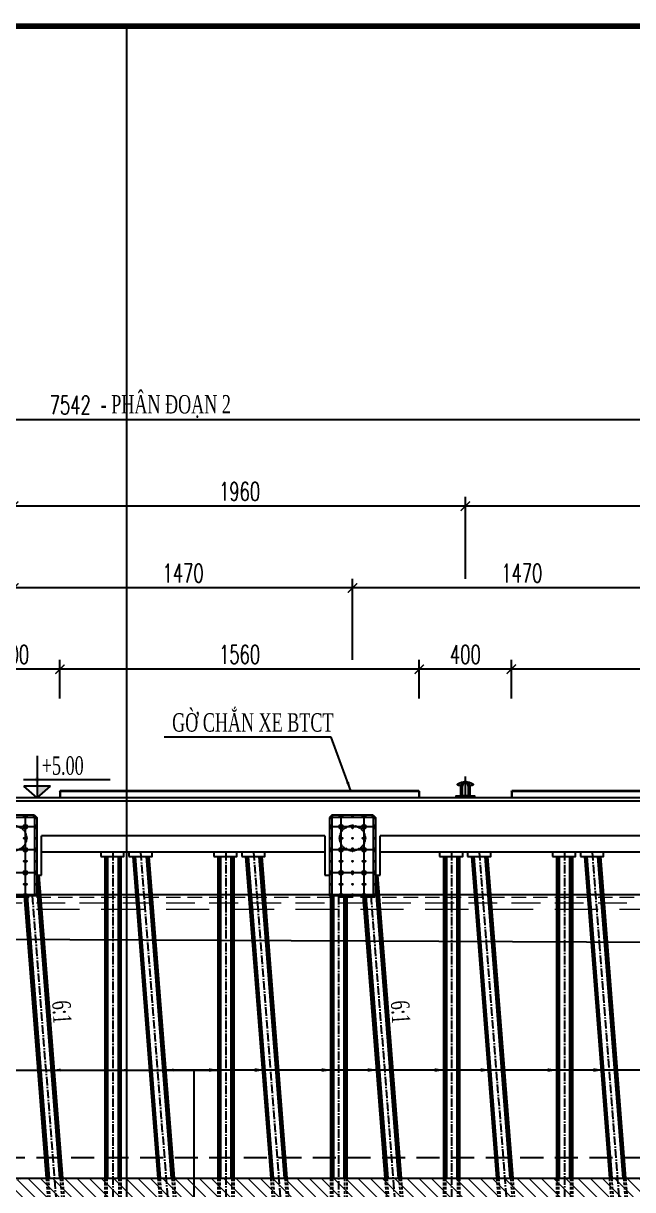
# Model space of a CAD drawing. Extents: x -57534 to 10615, y -13723 to 96319.
# Drawn here: x -21349 to -18704, y 39397 to 44457 of the extents above; entities that cross this region are included whole.
import ezdxf
from ezdxf.enums import TextEntityAlignment as Align

# ---------------------------------------------------------------- set-up
doc = ezdxf.new("R2010")
doc.units = 0
doc.header["$LTSCALE"] = 5
doc.header["$MEASUREMENT"] = 0
for name, pattern in [('CENTER', [2, 1.25, -0.25, 0.25, -0.25]), ('CENTER2', [1.125, 0.75, -0.125, 0.125, -0.125]), ('HIDDEN', [0.375, 0.25, -0.125])]:
    doc.linetypes.add(name, pattern=pattern)
doc.layers.get('0').update_dxf_attribs({"linetype": 'CONTINUOUS'})
doc.layers.get('DEFPOINTS').update_dxf_attribs({"linetype": 'CONTINUOUS'})
for name, color, linetype in [('1', 1, 'CONTINUOUS'), ('BELT', 6, 'CONTINUOUS'), ('BORDER', 2, 'CONTINUOUS'), ('CENTER', 9, 'CENTER2'), ('COBAN', 2, 'CONTINUOUS'), ('DIMENSION', 4, 'CONTINUOUS'), ('GCS', 5, 'CONTINUOUS'), ('HAOCN', 11, 'CONTINUOUS'), ('HATCH', 7, 'CONTINUOUS'), ('HIDDEN', 4, 'HIDDEN'), ('Kich thuoc', 4, 'CONTINUOUS'), ('Net tim', 6, 'CONTINUOUS'), ('PAD', 6, 'CONTINUOUS'), ('PART', 3, 'CONTINUOUS'), ('TEXT', 3, 'CONTINUOUS'), ('TIM', 8, 'CENTER')]:
    doc.layers.add(name, color=color, linetype=linetype)
doc.layers.add('harch', color=8, linetype='CONTINUOUS', lineweight=5)
doc.layers.add('KHUAT', color=235, linetype='HIDDEN', lineweight=18)
doc.styles.add('DIM', font='romans.shx', dxfattribs={"width": 0.65})
doc.styles.add('THUONG', font='vntimeh.shx', dxfattribs={"width": 0.65})
doc.linetypes.add('DAT_LINE', pattern='A,0.2,[2,G.shx,S=0.017,R=0,X=-0.017,Y=0],0.22', length=0.42)
doc.dimstyles.new('400.Ph', dxfattribs={"dimscale": 400, "dimtxt": 0.2, "dimasz": 0.1, "dimexe": 0.1, "dimexo": 0.1, "dimgap": 0.06, "dimtad": 1, "dimdec": 0, "dimzin": 0, "dimdsep": 46, "dimtxsty": 'DIM', "dimblk": 'ARCHTICK', "dimcen": 0.15, "dimdle": 0.1, "dimclrd": 256, "dimclre": 7, "dimclrt": 6, "dimadec": 0, "dimazin": 0, "dimtfac": 1, "dimtdec": 0, "dimtix": 1, "dimtmove": 0, "dimatfit": 3, "dimfxl": 1, "dimtolj": 1, "dimtzin": 0, "dimarcsym": 0})

# ---------------------------------------------------------------- blocks, each defined once
blk = doc.blocks.new('Coc Xien')
at = {"layer": 'BORDER'}
for p, q in [((-9.3, -3.4), (-118.1, -1398.4)), ((60.9, -3.4), (-47.9, -1398.4))]:
    blk.add_line(p, q, dxfattribs=at)
at = {"layer": 'CENTER', "ltscale": 10}
blk.add_line((27.4, 16.6), (-276.4, -3876.7), dxfattribs=at)
at = {"layer": 'DIMENSION', "ltscale": 5}
blk.add_lwpolyline([(77.4, -3.4), (-22.6, -3.4), (-22.6, 16.6), (77.4, 16.6)], close=True, dxfattribs=at)
at = {"layer": 'HATCH'}
for p, q in [((-7.3, -3.4), (-116.2, -1398.4)), ((-3.3, -3.4), (-112.1, -1398.4)), ((3.3, -3.4), (-105.6, -1398.4)), ((50.3, -3.4), (-58.5, -1398.4)), ((56.9, -3.4), (-52, -1398.4)), ((60.9, -3.4), (-47.9, -1398.4))]:
    blk.add_line(p, q, dxfattribs=at)
at = {"layer": 'HIDDEN', "ltscale": 10}
for p, q in [((-118.1, -1398.4), (-310.6, -3864)), ((-109.1, -1398.4), (-301.6, -3864.7)), ((-57, -1398.4), (-249.8, -3868.8)), ((-47.9, -1398.4), (-240.8, -3869.5)), ((-310.6, -3864), (-240.8, -3869.5)), ((-276.4, -3876.7), (-240.8, -3869.5))]:
    blk.add_line(p, q, dxfattribs=at)
at = {"layer": 'HIDDEN'}
for q in [(-240.8, -3869.5), (-276.4, -3876.7)]:
    blk.add_line((-310.6, -3864), q, dxfattribs=at)
blk = doc.blocks.new('A$C18BE6784')
at = {"layer": 'BORDER'}
for p, q in [((-10, 3990), (-10, 2595)), ((60, 3990), (60, 2595))]:
    blk.add_line(p, q, dxfattribs=at)
at = {"layer": 'CENTER', "ltscale": 10}
blk.add_line((25, 4010), (25, 10), dxfattribs=at)
at = {"layer": 'DIMENSION', "ltscale": 5}
blk.add_lwpolyline([(-26.6, 3990), (73.4, 3990), (73.4, 4010), (-26.6, 4010)], close=True, dxfattribs=at)
at = {"layer": 'HATCH'}
for p, q in [((-8, 3990), (-8, 2595)), ((-4, 3990), (-4, 2595)), ((2.5, 3990), (2.5, 2595)), ((47.5, 3990), (47.5, 2595)), ((54, 3990), (54, 2595)), ((58, 3990), (58, 2595))]:
    blk.add_line(p, q, dxfattribs=at)
at = {"layer": 'HIDDEN', "ltscale": 10}
for p, q in [((-10, 2595), (-10, 10)), ((-1, 2595), (-1, 10)), ((51, 2595), (51, 10)), ((60, 2595), (60, 10)), ((-10, 10), (60, 10)), ((-10, 10), (25, 0)), ((25, 0), (60, 10))]:
    blk.add_line(p, q, dxfattribs=at)
at = {"layer": 'HIDDEN'}
blk.add_line((-10, 10), (60, 10), dxfattribs=at)
blk = doc.blocks.new('D7002')
at = {"layer": 'BORDER'}
for p, q in [((-35, -190), (-35, -1415)), ((35, -190), (35, -1415))]:
    blk.add_line(p, q, dxfattribs=at)
at = {"layer": 'CENTER', "ltscale": 10}
blk.add_line((0, -190), (0, -4000), dxfattribs=at)
at = {"layer": 'HATCH'}
for p, q in [((-33, -190), (-33, -1415)), ((-29, -190), (-29, -1415)), ((-22.5, -190), (-22.5, -1415)), ((22.5, -190), (22.5, -1415)), ((29, -190), (29, -1415)), ((33, -190), (33, -1415))]:
    blk.add_line(p, q, dxfattribs=at)
at = {"layer": 'HIDDEN', "ltscale": 10}
for p, q in [((-35, -1415), (-35, -4000)), ((-26, -1415), (-26, -4000)), ((26, -1415), (26, -4000)), ((35, -1415), (35, -4000)), ((-35, -4000), (35, -4000)), ((-35, -4000), (0, -4010)), ((0, -4010), (35, -4000))]:
    blk.add_line(p, q, dxfattribs=at)
at = {"layer": 'HIDDEN'}
blk.add_line((-35, -4000), (35, -4000), dxfattribs=at)
blk = doc.blocks.new('D7003')
at = {"layer": 'BORDER'}
for p, q in [((48.2, -100), (150.8, -1415)), ((-15, -190), (80.6, -1415))]:
    blk.add_line(p, q, dxfattribs=at)
at = {"layer": 'CENTER', "ltscale": 10}
blk.add_line((20.1, -190), (308.3, -3882.8), dxfattribs=at)
at = {"layer": 'HATCH'}
for p, q in [((46.2, -100), (148.9, -1415)), ((44, -123.2), (144.8, -1415)), ((-13, -190), (82.6, -1415)), ((-9, -190), (86.6, -1415)), ((-2.4, -190), (93.2, -1415)), ((42.6, -190), (138.2, -1415))]:
    blk.add_line(p, q, dxfattribs=at)
at = {"layer": 'HIDDEN', "ltscale": 10}
for p, q in [((80.6, -1415), (273.4, -3885.5)), ((89.6, -1415), (282.4, -3884.8)), ((141.8, -1415), (334.2, -3880.8)), ((150.8, -1415), (343.2, -3880.1)), ((343.2, -3880.1), (273.4, -3885.5)), ((309.1, -3892.8), (273.4, -3885.5))]:
    blk.add_line(p, q, dxfattribs=at)
at = {"layer": 'HIDDEN'}
for q in [(273.4, -3885.5), (309.1, -3892.8)]:
    blk.add_line((343.2, -3880.1), q, dxfattribs=at)
at = {"layer": 'TEXT', "style": 'THUONG', "width": 0.65}
blk.add_text('6:1', height=80, rotation=273.8902, dxfattribs=at).set_placement((149.2, -694.2), align=Align.MIDDLE)
blk = doc.blocks.new('MD-PD 2')
at = {"layer": 'COBAN'}
for p, q in [((3707.3, 414.1), (-3834.7, 414.1)), ((3707.3, 399.1), (-3834.7, 399.1)), ((1041.3, 249.1), (-188.7, 249.1)), ((-188.7, 79.1), (-188.7, 249.1)), ((1041.3, 249.1), (1041.3, 79.1)), ((2511.3, 249.1), (1281.3, 249.1)), ((1281.3, 79.1), (1281.3, 249.1)), ((1041.3, 179.1), (-188.7, 179.1)), ((2511.3, 179.1), (1281.3, 179.1)), ((-208.7, 79.1), (-188.7, 79.1)), ((1041.3, 79.1), (1061.3, 79.1)), ((1261.3, 79.1), (1281.3, 79.1))]:
    blk.add_line(p, q, dxfattribs=at)
at = {"layer": 'GCS', "ltscale": 5}
for p, q in [((-108.7, 442.1), (-106.7, 444.1)), ((-108.7, 442.1), (-108.7, 414.1)), ((1449.3, 444.1), (-106.7, 444.1)), ((1449.3, 444.1), (1451.3, 442.1)), ((1451.3, 442.1), (1451.3, 414.1)), ((1851.3, 442.1), (1851.3, 414.1))]:
    blk.add_line(p, q, dxfattribs=at)
at = {"layer": 'GCS'}
for p in [(1851.3, 442.1), (3389.3, 444.1)]:
    blk.add_line(p, (1853.3, 444.1), dxfattribs=at)
at = {"layer": 'HAOCN', "ltscale": 5}
for p, q in [((1449.3, 442.1), (-106.7, 442.1)), ((-106.7, 442.1), (-106.7, 414.1)), ((1449.3, 442.1), (1449.3, 414.1)), ((3389.3, 442.1), (1853.3, 442.1)), ((1853.3, 442.1), (1853.3, 414.1))]:
    blk.add_line(p, q, dxfattribs=at)
at = {"layer": 'COBAN'}
for name, p in [('D7003', (-248.7, 179.1)), ('D7003', (1221.3, 179.1)), ('D7002', (1101.3, 179.1))]:
    blk.add_blockref(name, p, dxfattribs=at)
at = {"layer": 'HIDDEN'}
for p in [(96.3, -3830.9), (586.3, -3830.9), (1566.3, -3830.9), (2056.3, -3830.9)]:
    blk.add_blockref('A$C18BE6784', p, dxfattribs=at)
at = {"layer": 'HIDDEN', "xscale": -1}
for p in [(268.7, 162.5), (758.7, 162.5), (1738.7, 162.5), (2228.7, 162.5)]:
    blk.add_blockref('Coc Xien', p, dxfattribs=at)
blk = doc.blocks.new('A$C69525F90')
at = {"layer": 'HATCH', "color": 7}
for p, q in [((23, 12), (23, 50)), ((28, 12), (28, 50)), ((52, 50), (52, 12)), ((57, 50), (57, 12))]:
    blk.add_line(p, q, dxfattribs=at)
for centre, radius, start, end in [((45, 48.6), 22, 103.0137, 176.2572), ((52.9, 48.7), 24.9, 121.1303, 176.9421), ((35, 48.6), 22, 3.7428, 76.9863), ((27.1, 48.7), 24.9, 3.0579, 58.8697), ((18, 14.4), 5.53, 284.0666, 334.6846), ((21.8, 16.7), 7.74, 277.0881, 322.7962), ((58.2, 16.7), 7.74, 217.2038, 262.9119), ((62, 14.4), 5.53, 205.3154, 255.9334)]:
    blk.add_arc(centre, radius, start, end, dxfattribs=at)
at = {"layer": 'Net tim'}
blk.add_line((63, 9), (17, 9), dxfattribs=at)
blk.add_lwpolyline([(60, 50), (60, 12, 0.414214), (63, 9), (80, 9), (80, 0), (0, 0), (0, 9), (17, 9, 0.414214), (20, 12), (20, 50, 0.414214), (16, 54), (9.9, 54, -0.769128), (7.9, 61.5, -0.265523), (72.1, 61.5, -0.769128), (70.1, 54), (64, 54, 0.414214), (60, 50, 0.414214), (40, 70), (40, 70, 0.414214), (20, 50)], format="xyb", dxfattribs=at)
at = {"layer": 'TIM', "ltscale": 20}
blk.add_line((40, 0), (40, 92), dxfattribs=at)
blk = doc.blocks.new('_ArchTick')
at = {"color": 0, "linetype": 'ByBlock', "const_width": 0.15}
blk.add_lwpolyline([(-0.5, -0.5), (0.5, 0.5)], dxfattribs=at)
blk = doc.blocks.new('*D33')
at = {"layer": 'DEFPOINTS', "color": 0, "ltscale": 5}
for p in [(-19230.1, 41655.1), (-19230.1, 41487.4), (-17690.1, 41487.4)]:
    blk.add_point(p, dxfattribs=at)
at = {"layer": 'DIMENSION', "lineweight": -2, "ltscale": 5}
blk.add_line((-17650.1, 41655.1), (-19270.1, 41655.1), dxfattribs=at)
at = {"layer": 'DIMENSION', "color": 7, "lineweight": -2, "ltscale": 5}
for p, q in [((-19230.1, 41527.4), (-19230.1, 41695.1)), ((-17690.1, 41527.4), (-17690.1, 41695.1))]:
    blk.add_line(p, q, dxfattribs=at)
at = {"layer": 'DIMENSION', "lineweight": -2, "ltscale": 5, "xscale": 40, "yscale": 40, "zscale": 40, "rotation": 180}
blk.add_blockref('_ArchTick', (-19230.1, 41655.1), dxfattribs=at)
at = {"layer": 'DIMENSION', "lineweight": -2, "ltscale": 5, "xscale": 40, "yscale": 40, "zscale": 40}
blk.add_blockref('_ArchTick', (-17690.1, 41655.1), dxfattribs=at)
at = {"layer": 'DIMENSION', "color": 6, "ltscale": 5, "insert": (-18460.1, 41719.1), "char_height": 80, "attachment_point": 5, "style": 'DIM'}
blk.add_mtext('\\A1;1540', dxfattribs=at)
blk = doc.blocks.new('*D34')
at = {"layer": 'DEFPOINTS', "color": 0, "ltscale": 5}
for p in [(-19630.1, 41655.1), (-19630.1, 41487.4), (-19230.1, 41487.4)]:
    blk.add_point(p, dxfattribs=at)
at = {"layer": 'DIMENSION', "lineweight": -2, "ltscale": 5}
blk.add_line((-19190.1, 41655.1), (-19670.1, 41655.1), dxfattribs=at)
at = {"layer": 'DIMENSION', "color": 7, "lineweight": -2, "ltscale": 5}
for p, q in [((-19630.1, 41527.4), (-19630.1, 41695.1)), ((-19230.1, 41527.4), (-19230.1, 41695.1))]:
    blk.add_line(p, q, dxfattribs=at)
at = {"layer": 'DIMENSION', "lineweight": -2, "ltscale": 5, "xscale": 40, "yscale": 40, "zscale": 40, "rotation": 180}
blk.add_blockref('_ArchTick', (-19630.1, 41655.1), dxfattribs=at)
at = {"layer": 'DIMENSION', "lineweight": -2, "ltscale": 5, "xscale": 40, "yscale": 40, "zscale": 40}
blk.add_blockref('_ArchTick', (-19230.1, 41655.1), dxfattribs=at)
at = {"layer": 'DIMENSION', "color": 6, "ltscale": 5, "insert": (-19430.1, 41719.1), "char_height": 80, "attachment_point": 5, "style": 'DIM'}
blk.add_mtext('\\A1;400', dxfattribs=at)
blk = doc.blocks.new('*D35')
at = {"layer": 'DEFPOINTS', "color": 0, "ltscale": 5}
for p in [(-21190.1, 41655.1), (-21190.1, 41487.4), (-19630.1, 41487.4)]:
    blk.add_point(p, dxfattribs=at)
at = {"layer": 'DIMENSION', "lineweight": -2, "ltscale": 5}
blk.add_line((-19590.1, 41655.1), (-21230.1, 41655.1), dxfattribs=at)
at = {"layer": 'DIMENSION', "color": 7, "lineweight": -2, "ltscale": 5}
for p, q in [((-21190.1, 41527.4), (-21190.1, 41695.1)), ((-19630.1, 41527.4), (-19630.1, 41695.1))]:
    blk.add_line(p, q, dxfattribs=at)
at = {"layer": 'DIMENSION', "lineweight": -2, "ltscale": 5, "xscale": 40, "yscale": 40, "zscale": 40, "rotation": 180}
blk.add_blockref('_ArchTick', (-21190.1, 41655.1), dxfattribs=at)
at = {"layer": 'DIMENSION', "lineweight": -2, "ltscale": 5, "xscale": 40, "yscale": 40, "zscale": 40}
blk.add_blockref('_ArchTick', (-19630.1, 41655.1), dxfattribs=at)
at = {"layer": 'DIMENSION', "color": 6, "ltscale": 5, "insert": (-20410.1, 41719.1), "char_height": 80, "attachment_point": 5, "style": 'DIM'}
blk.add_mtext('\\A1;1560', dxfattribs=at)
blk = doc.blocks.new('*D36')
at = {"layer": 'DEFPOINTS', "color": 0, "ltscale": 5}
for p in [(-21590.1, 41655.1), (-21590.1, 41487.4), (-21190.1, 41487.4)]:
    blk.add_point(p, dxfattribs=at)
at = {"layer": 'DIMENSION', "lineweight": -2, "ltscale": 5}
blk.add_line((-21150.1, 41655.1), (-21630.1, 41655.1), dxfattribs=at)
at = {"layer": 'DIMENSION', "color": 7, "lineweight": -2, "ltscale": 5}
for p, q in [((-21590.1, 41527.4), (-21590.1, 41695.1)), ((-21190.1, 41527.4), (-21190.1, 41695.1))]:
    blk.add_line(p, q, dxfattribs=at)
at = {"layer": 'DIMENSION', "lineweight": -2, "ltscale": 5, "xscale": 40, "yscale": 40, "zscale": 40, "rotation": 180}
blk.add_blockref('_ArchTick', (-21590.1, 41655.1), dxfattribs=at)
at = {"layer": 'DIMENSION', "lineweight": -2, "ltscale": 5, "xscale": 40, "yscale": 40, "zscale": 40}
blk.add_blockref('_ArchTick', (-21190.1, 41655.1), dxfattribs=at)
at = {"layer": 'DIMENSION', "color": 6, "ltscale": 5, "insert": (-21390.1, 41719.1), "char_height": 80, "attachment_point": 5, "style": 'DIM'}
blk.add_mtext('\\A1;400', dxfattribs=at)
blk = doc.blocks.new('*D56')
at = {"layer": 'DEFPOINTS', "color": 0, "ltscale": 5}
for p in [(-19920.1, 42007.6), (-19920.1, 41655.1), (-18450.1, 41655.1)]:
    blk.add_point(p, dxfattribs=at)
at = {"layer": 'DIMENSION', "lineweight": -2, "ltscale": 5}
blk.add_line((-18410.1, 42007.6), (-19960.1, 42007.6), dxfattribs=at)
at = {"layer": 'DIMENSION', "color": 7, "lineweight": -2, "ltscale": 5}
for p, q in [((-19920.1, 41695.1), (-19920.1, 42047.6)), ((-18450.1, 41695.1), (-18450.1, 42047.6))]:
    blk.add_line(p, q, dxfattribs=at)
at = {"layer": 'DIMENSION', "lineweight": -2, "ltscale": 5, "xscale": 40, "yscale": 40, "zscale": 40, "rotation": 180}
blk.add_blockref('_ArchTick', (-19920.1, 42007.6), dxfattribs=at)
at = {"layer": 'DIMENSION', "lineweight": -2, "ltscale": 5, "xscale": 40, "yscale": 40, "zscale": 40}
blk.add_blockref('_ArchTick', (-18450.1, 42007.6), dxfattribs=at)
at = {"layer": 'DIMENSION', "color": 6, "ltscale": 5, "insert": (-19185.1, 42071.6), "char_height": 80, "attachment_point": 5, "style": 'DIM'}
blk.add_mtext('\\A1;1470', dxfattribs=at)
blk = doc.blocks.new('*D57')
at = {"layer": 'DEFPOINTS', "color": 0, "ltscale": 5}
for p in [(-21390.1, 42007.6), (-19920.1, 41655.1), (-21390.1, 41487.4)]:
    blk.add_point(p, dxfattribs=at)
at = {"layer": 'DIMENSION', "lineweight": -2, "ltscale": 5}
blk.add_line((-19880.1, 42007.6), (-21430.1, 42007.6), dxfattribs=at)
at = {"layer": 'DIMENSION', "color": 7, "lineweight": -2, "ltscale": 5}
for p, q in [((-21390.1, 41527.4), (-21390.1, 42047.6)), ((-19920.1, 41695.1), (-19920.1, 42047.6))]:
    blk.add_line(p, q, dxfattribs=at)
at = {"layer": 'DIMENSION', "lineweight": -2, "ltscale": 5, "xscale": 40, "yscale": 40, "zscale": 40, "rotation": 180}
blk.add_blockref('_ArchTick', (-21390.1, 42007.6), dxfattribs=at)
at = {"layer": 'DIMENSION', "lineweight": -2, "ltscale": 5, "xscale": 40, "yscale": 40, "zscale": 40}
blk.add_blockref('_ArchTick', (-19920.1, 42007.6), dxfattribs=at)
at = {"layer": 'DIMENSION', "color": 6, "ltscale": 5, "insert": (-20655.1, 42071.6), "char_height": 80, "attachment_point": 5, "style": 'DIM'}
blk.add_mtext('\\A1;1470', dxfattribs=at)
blk = doc.blocks.new('*D72')
at = {"layer": 'DEFPOINTS', "color": 0, "ltscale": 5}
for p in [(-19430.1, 42362.5), (-19430.1, 42007.6), (-17490.1, 42007.6)]:
    blk.add_point(p, dxfattribs=at)
at = {"layer": 'DIMENSION', "lineweight": -2, "ltscale": 5}
blk.add_line((-17450.1, 42362.5), (-19470.1, 42362.5), dxfattribs=at)
at = {"layer": 'DIMENSION', "color": 7, "lineweight": -2, "ltscale": 5}
for p, q in [((-19430.1, 42047.6), (-19430.1, 42402.5)), ((-17490.1, 42047.6), (-17490.1, 42402.5))]:
    blk.add_line(p, q, dxfattribs=at)
at = {"layer": 'DIMENSION', "lineweight": -2, "ltscale": 5, "xscale": 40, "yscale": 40, "zscale": 40, "rotation": 180}
blk.add_blockref('_ArchTick', (-19430.1, 42362.5), dxfattribs=at)
at = {"layer": 'DIMENSION', "lineweight": -2, "ltscale": 5, "xscale": 40, "yscale": 40, "zscale": 40}
blk.add_blockref('_ArchTick', (-17490.1, 42362.5), dxfattribs=at)
at = {"layer": 'DIMENSION', "color": 6, "ltscale": 5, "insert": (-18460.1, 42426.5), "char_height": 80, "attachment_point": 5, "style": 'DIM'}
blk.add_mtext('\\A1;1940', dxfattribs=at)
blk = doc.blocks.new('*D73')
at = {"layer": 'DEFPOINTS', "color": 0, "ltscale": 5}
for p in [(-21390.1, 42362.5), (-19430.1, 42007.6), (-21390.1, 41487.4)]:
    blk.add_point(p, dxfattribs=at)
at = {"layer": 'DIMENSION', "lineweight": -2, "ltscale": 5}
blk.add_line((-19390.1, 42362.5), (-21430.1, 42362.5), dxfattribs=at)
at = {"layer": 'DIMENSION', "color": 7, "lineweight": -2, "ltscale": 5}
for p, q in [((-21390.1, 41527.4), (-21390.1, 42402.5)), ((-19430.1, 42047.6), (-19430.1, 42402.5))]:
    blk.add_line(p, q, dxfattribs=at)
at = {"layer": 'DIMENSION', "lineweight": -2, "ltscale": 5, "xscale": 40, "yscale": 40, "zscale": 40, "rotation": 180}
blk.add_blockref('_ArchTick', (-21390.1, 42362.5), dxfattribs=at)
at = {"layer": 'DIMENSION', "lineweight": -2, "ltscale": 5, "xscale": 40, "yscale": 40, "zscale": 40}
blk.add_blockref('_ArchTick', (-19430.1, 42362.5), dxfattribs=at)
at = {"layer": 'DIMENSION', "color": 6, "ltscale": 5, "insert": (-20410.1, 42426.5), "char_height": 80, "attachment_point": 5, "style": 'DIM'}
blk.add_mtext('\\A1;1960', dxfattribs=at)
blk = doc.blocks.new('*D82')
at = {"layer": 'DEFPOINTS', "color": 0, "ltscale": 5}
for p in [(-24916.1, 42737.4), (-24916.1, 41655.1), (-17374.1, 41655.1)]:
    blk.add_point(p, dxfattribs=at)
at = {"layer": 'DIMENSION', "color": 7, "lineweight": -2, "ltscale": 5}
for p, q in [((-24916.1, 41695.1), (-24916.1, 42777.4)), ((-17374.1, 41695.1), (-17374.1, 42777.4))]:
    blk.add_line(p, q, dxfattribs=at)
at = {"layer": 'DIMENSION', "lineweight": -2, "ltscale": 5}
blk.add_line((-17334.1, 42737.4), (-24956.1, 42737.4), dxfattribs=at)
at = {"layer": 'DIMENSION', "lineweight": -2, "ltscale": 5, "xscale": 40, "yscale": 40, "zscale": 40, "rotation": 180}
blk.add_blockref('_ArchTick', (-24916.1, 42737.4), dxfattribs=at)
at = {"layer": 'DIMENSION', "lineweight": -2, "ltscale": 5, "xscale": 40, "yscale": 40, "zscale": 40}
blk.add_blockref('_ArchTick', (-17374.1, 42737.4), dxfattribs=at)
at = {"layer": 'DIMENSION', "color": 6, "ltscale": 5, "insert": (-21145.1, 42801.4), "char_height": 80, "attachment_point": 5, "style": 'DIM'}
blk.add_mtext('\\A1;7542', dxfattribs=at)
blk = doc.blocks.new('CT')
at = {"layer": 'Kich thuoc'}
h = blk.add_hatch(color=256, dxfattribs=at)
h.paths.add_polyline_path([(1108730, 94213.5), (1108802.7, 94213.5), (1108730, 94149.8)])
edge = h.paths.add_edge_path()
edge.add_line((1108730, 94249.8), (1108743.6, 94249.8))
edge.add_ellipse((1108730, 94249.8), major_axis=(0, 13.6), ratio=1, start_angle=180.0639, end_angle=270.0639, ccw=False)
edge.add_line((1108730, 94236.2), (1108730, 94249.8))
edge = h.paths.add_edge_path()
edge.add_ellipse((1108730, 94249.8), major_axis=(-0.1, 13.6), ratio=1, start_angle=269.73725, end_angle=359.73725, ccw=False)
edge.add_line((1108743.6, 94249.8), (1108730, 94249.8))
edge.add_line((1108730, 94249.8), (1108730, 94263.5))
edge = h.paths.add_edge_path()
edge.add_line((1108730, 94263.5), (1108730, 94249.8))
edge.add_line((1108730, 94249.8), (1108716.4, 94249.8))
edge.add_ellipse((1108730, 94249.8), major_axis=(0.1, 13.6), ratio=1, start_angle=0.21086, end_angle=90.21086, ccw=False)
edge = h.paths.add_edge_path()
edge.add_line((1108716.4, 94249.8), (1108730, 94249.8))
edge.add_line((1108730, 94249.8), (1108730, 94236.2))
edge.add_ellipse((1108730, 94249.8), major_axis=(-0.1, 13.6), ratio=1, start_angle=89.74058, end_angle=179.74058, ccw=False)
for p, q in [((1108730, 94377), (1108730, 94149.8)), ((1108656.7, 94249.8), (1109126.2, 94249.8)), ((1108730, 94149.8), (1108657.3, 94213.5)), ((1108802.7, 94213.5), (1108657.3, 94213.5)), ((1108730, 94149.8), (1108802.7, 94213.5))]:
    blk.add_line(p, q, dxfattribs=at)
blk = doc.blocks.new('cd')
at = {"layer": 'DIMENSION', "xscale": 0.8000000000029103, "yscale": 0.8000000000029103, "zscale": 0.8}
blk.add_blockref('CT', (-886984, -75399.9), dxfattribs=at)
at = {"layer": 'DIMENSION', "ltscale": 5, "style": 'THUONG', "width": 0.65}
blk.add_attdef('QQQ', (20.1, 20.1), '', height=80, dxfattribs=at)
blk = doc.blocks.new('dia chat')
at = {"layer": 'harch'}
h = blk.add_hatch(dxfattribs=at)
h.set_pattern_fill('ANSI31', color=256, scale=400, style=0)
h.set_pattern_definition([(45, (-10737.15, -1620), (-35.35534, 35.35534), [])])
h.paths.add_polyline_path([(5570.3, -1167.6, -1), (5410.3, -1167.6, -1)], flags=16)
h.paths.add_polyline_path([(-81.1, -1264, -1), (78.9, -1264, -1)], flags=16)
h.paths.add_polyline_path([(-3950, -1220), (-5192, -1160.7), (-6237.2, -1102.4), (-7115.3, -1045.4), (-7856.6, -990.1), (-8490.8, -936.6), (-9047.9, -885.4), (-9558, -836.8), (-10051, -791), (-10551.3, -748.5), (-10737.1, -734.3), (-9802.2, -865.6), (-8954.8, -999), (-8163.7, -1130.4), (-7397.2, -1255.9), (-6624.1, -1371.5), (-5812.8, -1473.4), (-4931.9, -1557.5), (-3950, -1620)])
h.paths.add_polyline_path([(-6185, -1312.2, -1), (-6025, -1312.2, -1)], flags=16)
h.paths.add_polyline_path([(5458, -1220.8), (5535.3, -1220.8), (5535.3, -1100.8), (5458, -1100.8)], flags=8)
h.paths.add_polyline_path([(3969.3, -1545.4), (4217.3, -1545.4), (4217.3, -1455.4), (3969.3, -1455.4)], flags=24)
h.paths.add_polyline_path([(-40.8, -1317.2), (36.5, -1317.2), (36.5, -1197.2), (-40.8, -1197.2)], flags=8)
h.paths.add_polyline_path([(-3893.4, -1598), (-3645.4, -1598), (-3645.4, -1508), (-3893.4, -1508)], flags=24)
h.paths.add_polyline_path([(3652, -1534), (3844, -1534), (3844, -1444), (3652, -1444)], flags=24)
h.paths.add_polyline_path([(-6144.8, -1365.4), (-6067.4, -1365.4), (-6067.4, -1245.4), (-6144.8, -1245.4)], flags=8)
h.paths.add_polyline_path([(-4195.7, -1617.9), (-4003.7, -1617.9), (-4003.7, -1527.9), (-4195.7, -1527.9)], flags=25)
h.paths.add_polyline_path([(7655.2, -990), (3950, -990), (3950, -1560), (4855.1, -1513.8), (5554.8, -1464.4), (6080.6, -1412.4), (6464, -1358.3), (6736.6, -1302.6), (6930, -1246), (7075.7, -1188.9), (7205.2, -1131.9), (7348.1, -1075.5), (7526.2, -1020.1)])
h.paths.add_polyline_path([(3900, -990), (-1214.8, -990), (-1969.9, -1068.3), (-2869.7, -1148.5), (-3900, -1220), (-3900, -1620), (-183.4, -1546.9), (3900, -1560)])
h = blk.add_hatch(dxfattribs=at)
h.set_pattern_fill('ANSI31', color=256, scale=300, angle=90, style=0)
h.set_pattern_definition([(135, (3950, -2536.876), (-26.5165, -26.5165), [])])
h.paths.add_polyline_path([(14205, -990), (7655.2, -990), (7526.2, -1020.1), (7348.1, -1075.5), (7205.2, -1131.9), (7075.7, -1188.9), (6930, -1246), (6736.6, -1302.6), (6464, -1358.3), (6080.6, -1412.4), (5554.8, -1464.4), (4855.1, -1513.8), (3950, -1560), (5510.9, -1639.5), (6782.3, -1715.4), (7799.5, -1788.1), (8597.9, -1857.8), (9213.1, -1924.9), (9680.2, -1989.4), (10034.8, -2051.9), (10312.2, -2112.4), (10548.2, -2171.3), (10780.3, -2228.5), (11046.2, -2284), (11383.6, -2337.7), (11830.4, -2389.5), (12424.4, -2439.4), (13203.3, -2487.3), (14205, -2533)])
h.paths.add_polyline_path([(10518.1, -1454.2, -1), (10678.1, -1454.2, -1)], flags=16)
h.paths.add_polyline_path([(10585, -1507.5), (10665, -1507.5), (10665, -1387.5), (10585, -1387.5)], flags=8)
h.paths.add_polyline_path([(14015.2, -2536.9), (14213.2, -2536.9), (14213.2, -2446.9), (14015.2, -2446.9)], flags=9)
at = {"ltscale": 5}
blk.add_line((14205, 17), (3950, 59.9), dxfattribs=at)
at = {"ltscale": 5, "const_width": 1}
blk.add_lwpolyline([(7655.2, -990), (7526.2, -1020.1), (7348.1, -1075.5), (7205.2, -1131.9), (7075.7, -1188.9), (6930, -1246), (6736.6, -1302.6), (6464, -1358.3), (6080.6, -1412.4), (5554.8, -1464.4), (4855.1, -1513.8), (3950, -1560)], dxfattribs=at)
blk = doc.blocks.new('demtaucss')
at = {"color": 3}
blk.add_line((-6507.7, 40421.3), (-6505.9, 40421.3), dxfattribs=at)
at = {"layer": 'CENTER', "color": 3, "linetype": 'CENTER2'}
for p, q in [((-6476.1, 40609.6), (-6481.1, 40618.3)), ((-6426.1, 40609.6), (-6421.1, 40618.3)), ((-6501.1, 40566.3), (-6511.1, 40566.3)), ((-6401.1, 40566.3), (-6391.1, 40566.3)), ((-6476.1, 40523), (-6481.1, 40514.4)), ((-6426.1, 40523), (-6421.1, 40514.4))]:
    blk.add_line(p, q, dxfattribs=at)
at = {"layer": 'HATCH', "linetype": 'HIDDEN', "ltscale": 2}
blk.add_circle((-6451.1, 40566.3), 55, dxfattribs=at)
at = {"layer": 'PAD'}
for p, q in [((-6541.1, 40666.3), (-6551.1, 40656.3)), ((-6551.1, 40656.3), (-6551.1, 40316.3)), ((-6549.3, 40654.3), (-6542.8, 40654.3)), ((-6541.1, 40656.3), (-6546.1, 40661.3)), ((-6546.1, 40657.6), (-6546.1, 40651.1)), ((-6542.3, 40661.3), (-6535.8, 40661.3)), ((-6361.1, 40666.3), (-6541.1, 40666.3)), ((-6541.1, 40656.3), (-6541.1, 40316.3)), ((-6361.1, 40656.3), (-6541.1, 40656.3)), ((-6539.1, 40664.6), (-6539.1, 40658.1)), ((-6509.3, 40661.3), (-6502.8, 40661.3)), ((-6506.1, 40664.6), (-6506.1, 40658.1)), ((-6501.1, 40666.3), (-6501.1, 40316.3)), ((-6499.3, 40661.3), (-6492.8, 40661.3)), ((-6496.1, 40664.6), (-6496.1, 40658.1)), ((-6454.3, 40661.3), (-6447.8, 40661.3)), ((-6451.1, 40664.6), (-6451.1, 40658.1)), ((-6409.3, 40661.3), (-6402.8, 40661.3)), ((-6406.1, 40664.6), (-6406.1, 40658.1)), ((-6401.1, 40666.3), (-6401.1, 40316.3)), ((-6401.1, 40666.3), (-6401.1, 40316.3)), ((-6399.3, 40661.3), (-6392.8, 40661.3)), ((-6396.1, 40664.6), (-6396.1, 40658.1)), ((-6359.8, 40661.3), (-6366.3, 40661.3)), ((-6363.1, 40664.6), (-6363.1, 40658.1)), ((-6361.1, 40666.3), (-6351.1, 40656.3)), ((-6361.1, 40656.3), (-6356.1, 40661.3)), ((-6361.1, 40656.3), (-6361.1, 40316.3)), ((-6352.8, 40654.3), (-6359.3, 40654.3)), ((-6356.1, 40657.6), (-6356.1, 40651.1)), ((-6351.1, 40656.3), (-6351.1, 40316.3)), ((-6351.1, 40616.3), (-6551.1, 40616.3)), ((-6549.3, 40621.3), (-6542.8, 40621.3)), ((-6549.3, 40611.3), (-6542.8, 40611.3)), ((-6546.1, 40624.6), (-6546.1, 40618.1)), ((-6546.1, 40614.6), (-6546.1, 40608.1)), ((-6509.3, 40621.3), (-6502.8, 40621.3)), ((-6509.3, 40611.3), (-6502.8, 40611.3)), ((-6506.1, 40624.6), (-6506.1, 40618.1)), ((-6506.1, 40614.6), (-6506.1, 40608.1)), ((-6499.3, 40621.3), (-6492.8, 40621.3)), ((-6499.3, 40611.3), (-6492.8, 40611.3)), ((-6496.1, 40624.6), (-6496.1, 40618.1)), ((-6496.1, 40614.6), (-6496.1, 40608.1)), ((-6454.3, 40621.3), (-6447.8, 40621.3)), ((-6454.3, 40611.3), (-6447.8, 40611.3)), ((-6451.1, 40624.6), (-6451.1, 40618.1)), ((-6451.1, 40614.6), (-6451.1, 40608.1)), ((-6409.3, 40621.3), (-6402.8, 40621.3)), ((-6409.3, 40611.3), (-6402.8, 40611.3)), ((-6406.1, 40624.6), (-6406.1, 40618.1)), ((-6406.1, 40614.6), (-6406.1, 40608.1)), ((-6399.3, 40621.3), (-6392.8, 40621.3)), ((-6399.3, 40611.3), (-6392.8, 40611.3)), ((-6396.1, 40624.6), (-6396.1, 40618.1)), ((-6396.1, 40614.6), (-6396.1, 40608.1)), ((-6359.3, 40621.3), (-6352.8, 40621.3)), ((-6359.3, 40611.3), (-6352.8, 40611.3)), ((-6356.1, 40624.6), (-6356.1, 40618.1)), ((-6356.1, 40614.6), (-6356.1, 40608.1)), ((-6549.3, 40566.3), (-6542.8, 40566.3)), ((-6546.1, 40569.6), (-6546.1, 40563.1)), ((-6509.3, 40566.3), (-6502.8, 40566.3)), ((-6506.1, 40569.6), (-6506.1, 40563.1)), ((-6499.3, 40566.3), (-6492.8, 40566.3)), ((-6496.1, 40569.6), (-6496.1, 40563.1)), ((-6454.3, 40566.3), (-6447.8, 40566.3)), ((-6451.1, 40569.6), (-6451.1, 40563.1)), ((-6409.3, 40566.3), (-6402.8, 40566.3)), ((-6406.1, 40569.6), (-6406.1, 40563.1)), ((-6399.3, 40566.3), (-6392.8, 40566.3)), ((-6396.1, 40569.6), (-6396.1, 40563.1)), ((-6359.3, 40566.3), (-6352.8, 40566.3)), ((-6356.1, 40569.6), (-6356.1, 40563.1)), ((-6351.1, 40516.3), (-6551.1, 40516.3)), ((-6549.3, 40521.3), (-6542.8, 40521.3)), ((-6549.3, 40511.3), (-6542.8, 40511.3)), ((-6546.1, 40524.6), (-6546.1, 40518.1)), ((-6546.1, 40514.6), (-6546.1, 40508.1)), ((-6509.3, 40521.3), (-6502.8, 40521.3)), ((-6509.3, 40511.3), (-6502.8, 40511.3)), ((-6506.1, 40524.6), (-6506.1, 40518.1)), ((-6506.1, 40514.6), (-6506.1, 40508.1)), ((-6499.3, 40521.3), (-6492.8, 40521.3)), ((-6499.3, 40511.3), (-6492.8, 40511.3)), ((-6496.1, 40524.6), (-6496.1, 40518.1)), ((-6496.1, 40514.6), (-6496.1, 40508.1)), ((-6454.3, 40521.3), (-6447.8, 40521.3)), ((-6454.3, 40511.3), (-6447.8, 40511.3)), ((-6451.1, 40524.6), (-6451.1, 40518.1)), ((-6451.1, 40514.6), (-6451.1, 40508.1)), ((-6409.3, 40521.3), (-6402.8, 40521.3)), ((-6409.3, 40511.3), (-6402.8, 40511.3)), ((-6406.1, 40524.6), (-6406.1, 40518.1)), ((-6406.1, 40514.6), (-6406.1, 40508.1)), ((-6399.3, 40521.3), (-6392.8, 40521.3)), ((-6399.3, 40511.3), (-6392.8, 40511.3)), ((-6396.1, 40524.6), (-6396.1, 40518.1)), ((-6396.1, 40514.6), (-6396.1, 40508.1)), ((-6359.3, 40521.3), (-6352.8, 40521.3)), ((-6359.3, 40511.3), (-6352.8, 40511.3)), ((-6356.1, 40524.6), (-6356.1, 40518.1)), ((-6356.1, 40514.6), (-6356.1, 40508.1)), ((-6549.3, 40466.3), (-6542.8, 40466.3)), ((-6546.1, 40469.6), (-6546.1, 40463.1)), ((-6509.3, 40466.3), (-6502.8, 40466.3)), ((-6506.1, 40469.6), (-6506.1, 40463.1)), ((-6499.3, 40466.3), (-6492.8, 40466.3)), ((-6496.1, 40469.6), (-6496.1, 40463.1)), ((-6454.3, 40466.3), (-6447.8, 40466.3)), ((-6451.1, 40469.6), (-6451.1, 40463.1)), ((-6409.3, 40466.3), (-6402.8, 40466.3)), ((-6406.1, 40469.6), (-6406.1, 40463.1)), ((-6399.3, 40466.3), (-6392.8, 40466.3)), ((-6396.1, 40469.6), (-6396.1, 40463.1)), ((-6359.3, 40466.3), (-6352.8, 40466.3)), ((-6356.1, 40469.6), (-6356.1, 40463.1)), ((-6351.1, 40416.3), (-6551.1, 40416.3)), ((-6549.3, 40421.3), (-6542.8, 40421.3)), ((-6549.3, 40411.3), (-6542.8, 40411.3)), ((-6546.1, 40424.6), (-6546.1, 40418.1)), ((-6546.1, 40414.6), (-6546.1, 40408.1)), ((-6509.3, 40421.3), (-6502.8, 40421.3)), ((-6509.3, 40411.3), (-6502.8, 40411.3)), ((-6506.1, 40424.6), (-6506.1, 40418.1)), ((-6506.1, 40414.6), (-6506.1, 40408.1)), ((-6499.3, 40421.3), (-6492.8, 40421.3)), ((-6499.3, 40411.3), (-6492.8, 40411.3)), ((-6496.1, 40424.6), (-6496.1, 40418.1)), ((-6496.1, 40414.6), (-6496.1, 40408.1)), ((-6454.3, 40421.3), (-6447.8, 40421.3)), ((-6454.3, 40411.3), (-6447.8, 40411.3)), ((-6451.1, 40424.6), (-6451.1, 40418.1)), ((-6451.1, 40414.6), (-6451.1, 40408.1)), ((-6409.3, 40421.3), (-6402.8, 40421.3)), ((-6409.3, 40411.3), (-6402.8, 40411.3)), ((-6406.1, 40424.6), (-6406.1, 40418.1)), ((-6406.1, 40414.6), (-6406.1, 40408.1)), ((-6399.3, 40421.3), (-6392.8, 40421.3)), ((-6399.3, 40411.3), (-6392.8, 40411.3)), ((-6396.1, 40424.6), (-6396.1, 40418.1)), ((-6396.1, 40414.6), (-6396.1, 40408.1)), ((-6359.3, 40421.3), (-6352.8, 40421.3)), ((-6359.3, 40411.3), (-6352.8, 40411.3)), ((-6356.1, 40424.6), (-6356.1, 40418.1)), ((-6356.1, 40414.6), (-6356.1, 40408.1)), ((-6549.3, 40366.3), (-6542.8, 40366.3)), ((-6546.1, 40369.6), (-6546.1, 40363.1)), ((-6509.3, 40366.3), (-6502.8, 40366.3)), ((-6506.1, 40369.6), (-6506.1, 40363.1)), ((-6499.3, 40366.3), (-6492.8, 40366.3)), ((-6496.1, 40369.6), (-6496.1, 40363.1)), ((-6454.3, 40366.3), (-6447.8, 40366.3)), ((-6451.1, 40369.6), (-6451.1, 40363.1)), ((-6409.3, 40366.3), (-6402.8, 40366.3)), ((-6406.1, 40369.6), (-6406.1, 40363.1)), ((-6399.3, 40366.3), (-6392.8, 40366.3)), ((-6396.1, 40369.6), (-6396.1, 40363.1)), ((-6359.3, 40366.3), (-6352.8, 40366.3)), ((-6356.1, 40369.6), (-6356.1, 40363.1)), ((-6351.1, 40316.3), (-6551.1, 40316.3)), ((-6549.3, 40321.3), (-6542.8, 40321.3)), ((-6546.1, 40324.6), (-6546.1, 40318.1)), ((-6509.3, 40321.3), (-6502.8, 40321.3)), ((-6506.1, 40324.6), (-6506.1, 40318.1)), ((-6499.3, 40321.3), (-6492.8, 40321.3)), ((-6496.1, 40324.6), (-6496.1, 40318.1)), ((-6454.3, 40321.3), (-6447.8, 40321.3)), ((-6451.1, 40324.6), (-6451.1, 40318.1)), ((-6409.3, 40321.3), (-6402.8, 40321.3)), ((-6406.1, 40324.6), (-6406.1, 40318.1)), ((-6399.3, 40321.3), (-6392.8, 40321.3)), ((-6396.1, 40324.6), (-6396.1, 40318.1)), ((-6359.3, 40321.3), (-6352.8, 40321.3)), ((-6356.1, 40324.6), (-6356.1, 40318.1))]:
    blk.add_line(p, q, dxfattribs=at)
for centre in [(-6546.1, 40654.3), (-6539.1, 40661.3), (-6506.1, 40661.3), (-6496.1, 40661.3), (-6451.1, 40661.3), (-6406.1, 40661.3), (-6396.1, 40661.3), (-6363.1, 40661.3), (-6356.1, 40654.3), (-6546.1, 40621.3), (-6546.1, 40611.3), (-6506.1, 40621.3), (-6506.1, 40611.3), (-6496.1, 40621.3), (-6496.1, 40611.3), (-6451.1, 40621.3), (-6451.1, 40611.3), (-6406.1, 40621.3), (-6406.1, 40611.3), (-6396.1, 40621.3), (-6396.1, 40611.3), (-6356.1, 40621.3), (-6356.1, 40611.3), (-6546.1, 40566.3), (-6506.1, 40566.3), (-6496.1, 40566.3), (-6451.1, 40566.3), (-6406.1, 40566.3), (-6396.1, 40566.3), (-6356.1, 40566.3), (-6546.1, 40521.3), (-6546.1, 40511.3), (-6506.1, 40521.3), (-6506.1, 40511.3), (-6496.1, 40521.3), (-6496.1, 40511.3), (-6451.1, 40521.3), (-6451.1, 40511.3), (-6406.1, 40521.3), (-6406.1, 40511.3), (-6396.1, 40521.3), (-6396.1, 40511.3), (-6356.1, 40521.3), (-6356.1, 40511.3), (-6546.1, 40466.3), (-6506.1, 40466.3), (-6496.1, 40466.3), (-6451.1, 40466.3), (-6406.1, 40466.3), (-6396.1, 40466.3), (-6356.1, 40466.3), (-6546.1, 40421.3), (-6546.1, 40411.3), (-6506.1, 40421.3), (-6506.1, 40411.3), (-6496.1, 40421.3), (-6496.1, 40411.3), (-6451.1, 40421.3), (-6451.1, 40411.3), (-6406.1, 40421.3), (-6406.1, 40411.3), (-6396.1, 40421.3), (-6396.1, 40411.3), (-6356.1, 40421.3), (-6356.1, 40411.3), (-6546.1, 40366.3), (-6506.1, 40366.3), (-6496.1, 40366.3), (-6451.1, 40366.3), (-6406.1, 40366.3), (-6396.1, 40366.3), (-6356.1, 40366.3), (-6546.1, 40321.3), (-6506.1, 40321.3), (-6496.1, 40321.3), (-6451.1, 40321.3), (-6406.1, 40321.3), (-6396.1, 40321.3), (-6356.1, 40321.3)]:
    blk.add_circle(centre, 2.25, dxfattribs=at)
at = {"layer": 'PART', "color": 3}
for centre in [(-6478.6, 40614), (-6423.6, 40614), (-6506.1, 40566.3), (-6396.1, 40566.3), (-6478.6, 40518.7), (-6423.6, 40518.7)]:
    blk.add_circle(centre, 2.35, dxfattribs=at)

msp = doc.modelspace()

# ---------------------------------------------------------------- linework, layer by layer
at = {"layer": 'BELT'}
msp.add_line((-34791.6, 40677), (-8036.3, 40677), dxfattribs=at)
at = {"layer": 'DEFPOINTS', "ltscale": 5}
for points in [[(-27845.5, 44445), (-14845.5, 44445), (-14845.5, 33245), (-27845.5, 33245)], [(-20899.5, 44445), (-7899.5, 44445), (-7899.5, 33245), (-20899.5, 33245)]]:
    msp.add_lwpolyline(points, close=True, dxfattribs=at)
at = {"layer": 'DIMENSION', "color": 1, "linetype": 'HIDDEN', "ltscale": 80}
msp.add_line((-34791.6, 39537), (-8036.3, 39537), dxfattribs=at)
at = {"layer": 'DIMENSION', "linetype": 'DAT_LINE', "ltscale": 80}
msp.add_line((-34791.6, 39447), (-8036.3, 39447), dxfattribs=at)
at = {"layer": 'KHUAT', "color": 7, "ltscale": 50}
msp.add_line((-34791.6, 40665.4), (-8036.3, 40665.4), dxfattribs=at)
at = {"layer": 'KHUAT', "color": 7, "ltscale": 100}
msp.add_line((-34791.6, 40642.2), (-8036.3, 40642.2), dxfattribs=at)
at = {"layer": 'KHUAT', "color": 7, "ltscale": 150}
msp.add_line((-34791.6, 40614.5), (-8036.3, 40614.5), dxfattribs=at)
at = {"layer": 'Kich thuoc', "color": 1, "const_width": 24.8}
msp.add_lwpolyline([(-34791.6, 33245), (-7899.5, 33245), (-7899.5, 44445), (-34791.6, 44445)], close=True, dxfattribs=at)

# ---------------------------------------------------------------- block references
at = {"layer": '1'}
for p in [(-14939, 355.6), (-13469, 355.6)]:
    msp.add_blockref('demtaucss', p, dxfattribs=at)
at = {"layer": 'COBAN', "ltscale": 5}
msp.add_blockref('A$C69525F90', (-19470.1, 41097), dxfattribs=at)
at = {"layer": 'COBAN'}
msp.add_blockref('MD-PD 2', (-21081.4, 40682.9), dxfattribs=at)
at = {"layer": 'DIMENSION'}
msp.add_blockref('cd', (-21288.5, 41177), dxfattribs=at).add_auto_attribs({'QQQ': '+5.00'})
at = {"layer": 'Net tim'}
msp.add_blockref('dia chat', (-28999.1, 40437), dxfattribs=at)

# ---------------------------------------------------------------- texts
at = {"layer": 'TEXT', "style": 'THUONG', "width": 0.65}
msp.add_text('- ph©n ®o¹n 2', height=80, dxfattribs=at).set_placement((-21012.8, 42764.7))
msp.add_text('gê ch¾n xe btct', height=80, dxfattribs=at).set_placement((-20352.5, 41437.8), align=Align.MIDDLE)

# ---------------------------------------------------------------- dimensions: what is measured, and where the dimension line sits
at = {"layer": 'DIMENSION', "ltscale": 5}
for base, p1, p2, picture, middle in [((-24916.1, 42737.4), (-17374.1, 41655.1), (-24916.1, 41655.1), '*D82', (-21145.1, 42801.4)), ((-21390.1, 42362.5), (-19430.1, 42007.6), (-21390.1, 41487.4), '*D73', (-20410.1, 42426.5)), ((-19430.1, 42362.5), (-17490.1, 42007.6), (-19430.1, 42007.6), '*D72', (-18460.1, 42426.5)), ((-21390.1, 42007.6), (-19920.1, 41655.1), (-21390.1, 41487.4), '*D57', (-20655.1, 42071.6)), ((-19920.1, 42007.6), (-18450.1, 41655.1), (-19920.1, 41655.1), '*D56', (-19185.1, 42071.6)), ((-21590.1, 41655.1), (-21190.1, 41487.4), (-21590.1, 41487.4), '*D36', (-21390.1, 41719.1)), ((-21190.1, 41655.1), (-19630.1, 41487.4), (-21190.1, 41487.4), '*D35', (-20410.1, 41719.1)), ((-19630.1, 41655.1), (-19230.1, 41487.4), (-19630.1, 41487.4), '*D34', (-19430.1, 41719.1)), ((-19230.1, 41655.1), (-17690.1, 41487.4), (-19230.1, 41487.4), '*D33', (-18460.1, 41719.1))]:
    dim = msp.add_linear_dim(base=base, p1=p1, p2=p2, dimstyle='400.Ph', override={"dimtmove": 1, "dimfxl": 0.12, "dimtfill": 1}, dxfattribs=at)
    dim.commit()
    dim.dimension.update_dxf_attribs({"geometry": picture, "text_midpoint": middle})

# ---------------------------------------------------------------- leaders
at = {"layer": 'DIMENSION'}
msp.add_leader([(-19927.4, 41127), (-20011.8, 41360.8), (-20737.6, 41360.8)], dimstyle='400.Ph', override={"dimgap": 0.06, "dimtad": 0}, dxfattribs=at)
at = {"layer": 'DIMENSION', "ltscale": 5}
for points, override in [([(-24835.1, 39915.9), (-20608.8, 39915.9), (-20608.8, 36284.9)], {"dimgap": 0.06, "dimtad": 0, "dimfxl": 0.12, "dimtfill": 1}), ([(-21425.1, 39915.9), (-21194.3, 39915.9)], {"dimgap": 0.06, "dimtad": 0, "dimfxl": 0.12, "dimtfill": 1}), ([(-21225.9, 39915.9), (-20995.1, 39915.9)], {"dimgap": 0.06, "dimtad": 0, "dimfxl": 0.12, "dimtfill": 1}), ([(-20935.1, 39915.9), (-20704.3, 39915.9)], {"dimgap": 0.06, "dimtad": 0, "dimfxl": 0.12, "dimtfill": 1}), ([(-20296, 39916.1), (-20741.2, 39915.9)], {"dimasz": 0.12, "dimgap": 0.06, "dimtad": 0, "dimfxl": 0.12, "dimtfill": 1}), ([(-20735.9, 39915.9), (-20505.1, 39915.9)], {"dimgap": 0.06, "dimtad": 0, "dimfxl": 0.12, "dimtfill": 1}), ([(-20495.1, 39915.9), (-20733.1, 39915.9)], {"dimasz": 0.12, "dimgap": 0.06, "dimtad": 0, "dimfxl": 0.12, "dimtfill": 1}), ([(-17856, 39916.1), (-20608.8, 39915.9)], {"dimasz": 0.12, "dimgap": 0.06, "dimtad": 0, "dimfxl": 0.12, "dimtfill": 1}), ([(-19806, 39916.1), (-20251.2, 39915.9)], {"dimasz": 0.12, "dimgap": 0.06, "dimtad": 0, "dimfxl": 0.12, "dimtfill": 1}), ([(-20005.1, 39915.9), (-20243.1, 39915.9)], {"dimasz": 0.12, "dimgap": 0.06, "dimtad": 0, "dimfxl": 0.12, "dimtfill": 1}), ([(-19316, 39916.1), (-19761.2, 39915.9)], {"dimasz": 0.12, "dimgap": 0.06, "dimtad": 0, "dimfxl": 0.12, "dimtfill": 1}), ([(-19515.1, 39915.9), (-19753.1, 39915.9)], {"dimasz": 0.12, "dimgap": 0.06, "dimtad": 0, "dimfxl": 0.12, "dimtfill": 1}), ([(-18826, 39916.1), (-19271.2, 39915.9)], {"dimasz": 0.12, "dimgap": 0.06, "dimtad": 0, "dimfxl": 0.12, "dimtfill": 1}), ([(-19025.1, 39915.9), (-19263.1, 39915.9)], {"dimasz": 0.12, "dimgap": 0.06, "dimtad": 0, "dimfxl": 0.12, "dimtfill": 1}), ([(-18336, 39916.1), (-18781.2, 39915.9)], {"dimasz": 0.12, "dimgap": 0.06, "dimtad": 0, "dimfxl": 0.12, "dimtfill": 1}), ([(-18535.1, 39915.9), (-18773.1, 39915.9)], {"dimasz": 0.12, "dimgap": 0.06, "dimtad": 0, "dimfxl": 0.12, "dimtfill": 1})]:
    msp.add_leader(points, dimstyle='400.Ph', override=override, dxfattribs=at)

doc.saveas('drawing.dxf')
